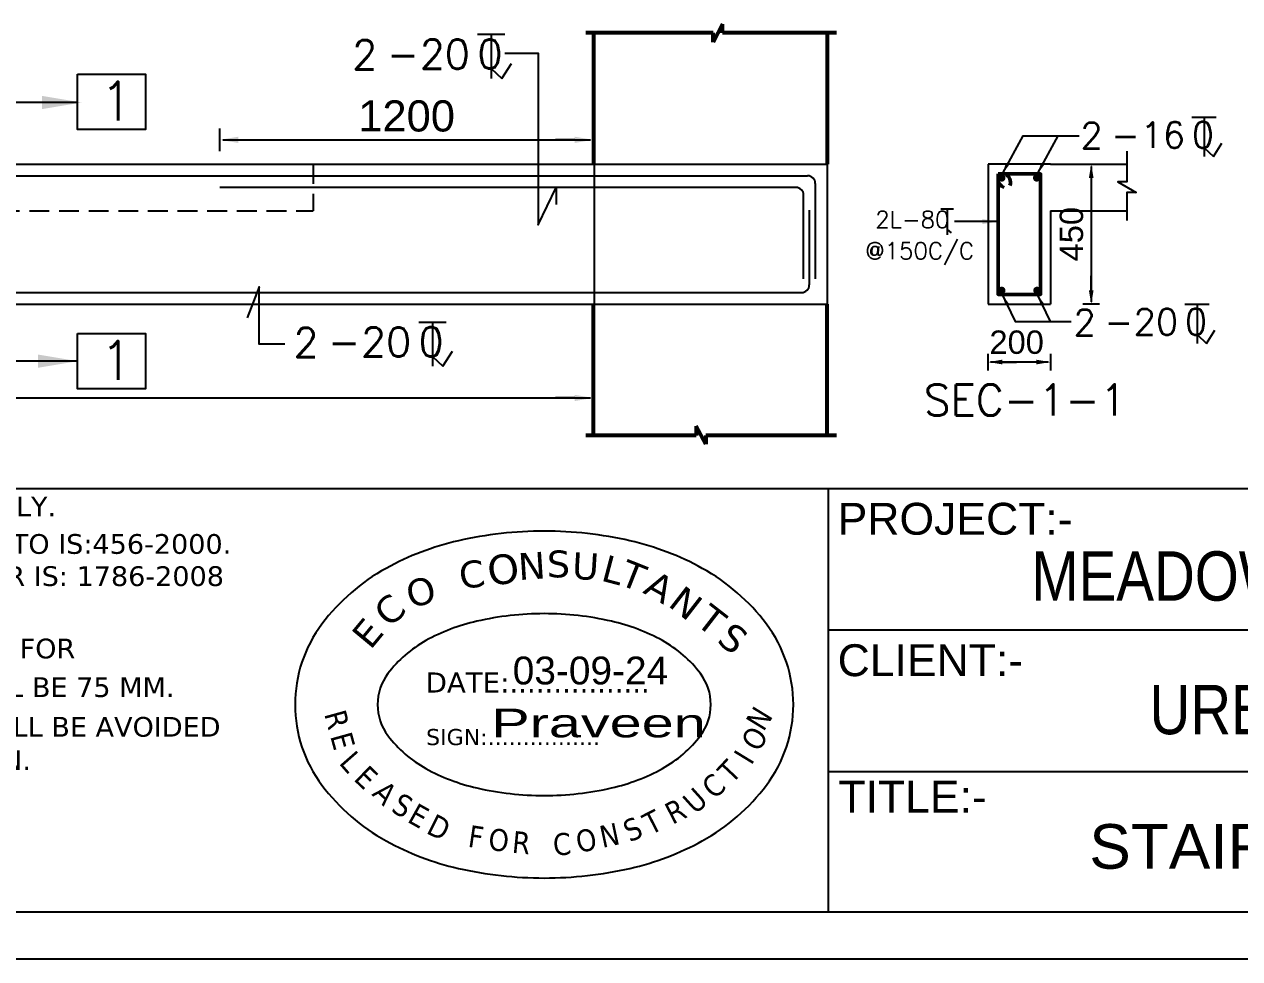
# Model space of a CAD drawing. Extents: x 1878645 to 3043969, y -1160829 to -603973.
# Drawn here: x 2356266 to 2364072, y -792367 to -786368 of the extents above; entities that cross this region are included whole.
import ezdxf
from ezdxf.enums import TextEntityAlignment as Align

# ---------------------------------------------------------------- set-up
doc = ezdxf.new("R2010")
doc.units = 0
doc.header["$LTSCALE"] = 100
doc.header["$PDMODE"] = 66
doc.linetypes.add('ACAD_ISO02W100', pattern=[15, 12, -3])
doc.linetypes.add('Hidden', pattern=[9.525, 6.35, -3.175])
doc.layers.get('Defpoints').update_dxf_attribs({"lineweight": 0})
for name, color, linetype in [('A-ANNO-TEXT', 8, 'Continuous'), ('B-TXT', 7, 'Continuous'), ('BEAM', 6, 'ACAD_ISO02W100'), ('BM-ECO', 2, 'Hidden'), ('COLUMN-NO', 7, 'Continuous'), ('Dim', 3, 'Continuous'), ('ECO-NOTES', 7, 'Continuous'), ('REINFORCE', 5, 'Continuous'), ('SLAB.LINE', 4, 'Continuous'), ('Text', 31, 'Continuous')]:
    doc.layers.add(name, color=color, linetype=linetype)
doc.layers.add('coloumn', color=30, linetype='Continuous', lineweight=53)
doc.layers.add('REIN', color=5, linetype='Continuous', lineweight=50)
doc.styles.add('ARIAL', font='arial.ttf')
doc.styles.add('city', font='MISTRAL.TTF')
doc.styles.add('DIM-1', font='ARIALN.TTF')
doc.styles.add('ROMANS', font='simplex.shx', dxfattribs={"width": 0.75})
doc.styles.add('ROMDIM', font='simplex.shx', dxfattribs={"height": 250})
doc.styles.add('SC-FTG2', font='ARIALN.TTF')
doc.styles.get("Standard").update_dxf_attribs({"font": 'verdana.ttf'})
doc.styles.add('Style-font003', font='arial.ttf')
doc.styles.add('TEXT', font='tahoma.ttf', dxfattribs={"height": 8})
doc.dimstyles.new('VINOTH', dxfattribs={"dimtxt": 150, "dimasz": 15, "dimexe": 25, "dimexo": 50, "dimgap": 50, "dimtad": 1, "dimtoh": 1, "dimdec": 0, "dimzin": 0, "dimdsep": 46, "dimtxsty": 'SC-FTG2', "dimblk": 'A3', "dimcen": 0.09, "dimse1": 1, "dimse2": 1, "dimclrd": 3, "dimclre": 6, "dimclrt": 7, "dimaunit": 3, "dimazin": 0, "dimtfac": 1, "dimtdec": 0, "dimtofl": 0, "dimtmove": 0, "dimatfit": 3, "dimfxl": 1, "dimtvp": 1, "dimtolj": 1, "dimtzin": 0, "dimarcsym": 0})

# ---------------------------------------------------------------- blocks, each defined once
blk = doc.blocks.new('A2')
at = {"layer": 'Dim', "linetype": 'ByBlock', "lineweight": -2, "extrusion": (0, 0, -1)}
blk.add_lwpolyline([(6, 0), (12.197, 0)], dxfattribs=at)
blk.add_solid([(6, -1), (0, 0), (6, 1)], dxfattribs=at)
blk = doc.blocks.new('A3')
at = {"layer": 'Dim', "linetype": 'ByBlock', "lineweight": -2}
blk.add_line((0, 3.585), (0, -3.585), dxfattribs=at)
blk.add_blockref('A2', (0, 0), dxfattribs=at)
blk = doc.blocks.new('*D1237')
at = {"layer": 'Defpoints', "color": 0, "transparency": 16777216}
for p in [(2359921.2, -787109.7), (2357521.2, -787415.4), (2359921.2, -787415.4)]:
    blk.add_point(p, dxfattribs=at)
at = {"layer": 'Dim', "color": 3, "lineweight": -2, "transparency": 16777216}
blk.add_line((2357541.2, -787109.7), (2359901.2, -787109.7), dxfattribs=at)
at = {"layer": 'Dim', "color": 3, "lineweight": -2, "transparency": 16777216, "xscale": 20, "yscale": 20, "zscale": 20, "rotation": 180}
blk.add_blockref('A3', (2357521.2, -787109.7), dxfattribs=at)
at = {"layer": 'Dim', "color": 3, "lineweight": -2, "transparency": 16777216, "xscale": 20, "yscale": 20, "zscale": 20}
blk.add_blockref('A3', (2359921.2, -787109.7), dxfattribs=at)
at = {"layer": 'Dim', "color": 7, "transparency": 16777216, "insert": (2358721.2, -786957.6), "char_height": 200, "attachment_point": 5, "style": 'ARIAL'}
blk.add_mtext('\\A1;1200', dxfattribs=at)
blk = doc.blocks.new('T-V')
at = {"layer": 'B-TXT', "linetype": 'Continuous'}
for p, q in [((1348, 187), (1582, 187)), ((1465, 187), (1465, -191)), ((1555, -191), (1637, -63)), ((1465, -106), (1555, -191))]:
    blk.add_line(p, q, dxfattribs=at)
at = {"layer": 'B-TXT', "linetype": 'Continuous', "style": 'ROMANS'}
for s, p in [('0', (1347, -107)), ('-', (571, -107))]:
    blk.add_text(s, height=250, dxfattribs=at).set_placement(p)
blk.add_attdef('T', text='', height=250, dxfattribs=at).set_placement((490, -113), align=Align.RIGHT)
blk.add_attdef('V', (854, -108), '', height=250, dxfattribs=at)
blk = doc.blocks.new('*D1238')
at = {"layer": 'Defpoints', "color": 0, "transparency": 16777216}
for p in [(2350221.2, -788766.9), (2359921.2, -788766.9), (2359921.2, -788766.9)]:
    blk.add_point(p, dxfattribs=at)
at = {"layer": 'Dim', "color": 3, "lineweight": -2, "transparency": 16777216}
blk.add_line((2350241.2, -788766.9), (2359901.2, -788766.9), dxfattribs=at)
at = {"layer": 'Dim', "color": 3, "lineweight": -2, "transparency": 16777216, "xscale": 20, "yscale": 20, "zscale": 20, "rotation": 180}
blk.add_blockref('A3', (2350221.2, -788766.9), dxfattribs=at)
at = {"layer": 'Dim', "color": 3, "lineweight": -2, "transparency": 16777216, "xscale": 20, "yscale": 20, "zscale": 20}
blk.add_blockref('A3', (2359921.2, -788766.9), dxfattribs=at)
at = {"layer": 'Dim', "color": 7, "transparency": 16777216, "insert": (2355071.2, -788716.9), "char_height": 0.001, "attachment_point": 5, "style": 'ARIAL'}
blk.add_mtext('\\A1;4850', dxfattribs=at)
blk = doc.blocks.new('*D1275')
at = {"layer": 'Defpoints', "color": 0, "transparency": 16777216}
for p in [(2362856.5, -787265.4), (2362856.5, -788165.4), (2363118.2, -788165.4)]:
    blk.add_point(p, dxfattribs=at)
at = {"layer": 'Dim', "color": 3, "lineweight": -2, "transparency": 16777216}
blk.add_line((2363118.2, -787280.4), (2363118.2, -788150.4), dxfattribs=at)
at = {"layer": 'Dim', "color": 3, "lineweight": -2, "transparency": 16777216, "xscale": 15, "yscale": 15, "zscale": 15}
for p, rotation in [((2363118.2, -787265.4), 90), ((2363118.2, -788165.4), 270)]:
    blk.add_blockref('A3', p, dxfattribs=dict(at, rotation=rotation))
at = {"layer": 'Dim', "color": 7, "transparency": 16777216, "insert": (2362991.6, -787715.4), "char_height": 150, "attachment_point": 5, "rotation": 90, "style": 'ARIAL'}
blk.add_mtext('\\A1;450', dxfattribs=at)
blk = doc.blocks.new('*D1276')
at = {"layer": 'Defpoints', "color": 0, "transparency": 16777216}
for p in [(2362456.3, -788165.4), (2362856.5, -788165.4), (2362456.3, -788536.5)]:
    blk.add_point(p, dxfattribs=at)
at = {"layer": 'Dim', "color": 3, "lineweight": -2, "transparency": 16777216}
blk.add_line((2362841.5, -788536.5), (2362471.3, -788536.5), dxfattribs=at)
at = {"layer": 'Dim', "color": 3, "lineweight": -2, "transparency": 16777216, "xscale": 15, "yscale": 15, "zscale": 15, "rotation": 180}
blk.add_blockref('A3', (2362456.3, -788536.5), dxfattribs=at)
at = {"layer": 'Dim', "color": 3, "lineweight": -2, "transparency": 16777216, "xscale": 15, "yscale": 15, "zscale": 15}
blk.add_blockref('A3', (2362856.5, -788536.5), dxfattribs=at)
at = {"layer": 'Dim', "color": 7, "transparency": 16777216, "insert": (2362639.3, -788409.9), "char_height": 150, "attachment_point": 5, "style": 'ARIAL'}
blk.add_mtext('\\A1;200', dxfattribs=at)
blk = doc.blocks.new('ODGFNGH')
at = {"color": 1, "true_color": 0xfb1803}
for centre, radius, start, end in [((128.64, -20.15, -153.63), 199.18, 90, 102.85026), ((128.64, -20.15, -153.63), 199.18, 77.14974, 90), ((116.27, 34.08, -153.63), 143.56, 102.85026, 118.8426), ((141.01, 34.08, -153.63), 143.56, 61.1574, 77.14974), ((97.46, 68.22, -153.63), 104.58, 118.8426, 143.0522), ((159.82, 68.22, -153.63), 104.58, 36.9478, 61.1574), ((116.27, 34.08, 12.59), 100.97, 102.85026, 118.8426), ((128.64, -20.15, 12.59), 156.59, 90, 102.85026), ((128.64, -20.15, 12.59), 156.59, 77.14974, 90), ((141.01, 34.08, 12.59), 100.97, 61.1574, 77.14974), ((69.16, 89.51, -153.63), 69.16, 143.0522, 180), ((188.12, 89.51, -153.63), 69.16, 0, 36.9478), ((97.46, 68.22, 12.59), 61.98, 118.8426, 143.0522), ((159.82, 68.22, 12.59), 61.98, 36.9478, 61.1574), ((69.16, 89.51, 12.59), 26.56, 143.0522, 180), ((188.12, 89.51, 12.59), 26.56, 0, 36.9478), ((69.16, 89.51, -153.63), 69.16, 180, 216.9478), ((69.16, 89.51, 12.59), 26.56, 180, 216.9478), ((188.12, 89.51, 12.59), 26.56, 323.0522, 0), ((188.12, 89.51, -153.63), 69.16, 323.0522, 0), ((97.46, 110.81, 12.59), 61.98, 216.9478, 241.1574), ((159.82, 110.81, 12.59), 61.98, 298.8426, 323.0522), ((159.82, 110.81, 12.59), 61.98, 298.8426, 323.0522), ((116.27, 144.95, 12.59), 100.97, 241.1574, 257.14974), ((141.01, 144.95, 12.59), 100.97, 282.85026, 298.8426), ((97.46, 110.81, -153.63), 104.58, 216.9478, 241.1574), ((128.64, 199.18, 12.59), 156.59, 257.14974, 270), ((128.64, 199.18, 12.59), 156.59, 270, 282.85026), ((159.82, 110.81, -153.63), 104.58, 298.8426, 323.0522), ((159.82, 110.81, -153.63), 104.58, 298.8426, 323.0522), ((116.27, 144.95, -153.63), 143.56, 241.1574, 257.14974), ((141.01, 144.95, -153.63), 143.56, 282.85026, 298.8426), ((128.64, 199.18, -153.63), 199.18, 257.14974, 270), ((128.64, 199.18, -153.63), 199.18, 270, 282.85026)]:
    blk.add_arc(centre, radius, start, end, dxfattribs=at)
for s, height, rotation, p in [('C', 13.85, 8.62581, (85.75, 148.92, -153.63)), ('O', 15.24, 8.4461, (100.44, 150.65, -153.63)), ('N', 13.85, 3.74785, (115.58, 153.74, -153.63)), ('S', 13.85, 359.46575, (129.91, 155.24, -153.63)), ('U', 13.85, 356.54414, (142.68, 154.46, -153.63)), ('L', 13.85, 345.28557, (157.36, 153.64, -153.63)), ('T', 13.85, 338.43451, (166.7, 151.79, -153.63)), ('O', 13.85, 15.22321, (59.54, 139.1, -153.63)), ('A', 13.85, 330.43441, (179.08, 147.41, -153.63)), ('C', 13.85, 42.52193, (48.62, 128.76, -153.63)), ('N', 13.85, 322.17258, (191.99, 140.78, -153.63)), ('T', 13.85, 322.17258, (206.21, 131.25, -153.63)), ('E', 13.85, 50.2729, (38.9, 117.33, -153.63)), ('S', 13.85, 322.17258, (217.17, 121.96, -153.63))]:
    blk.add_text(s, height=height, rotation=rotation, dxfattribs=at).set_placement(p)
at = {"style": 'ARIAL'}
blk.add_text('03-09-24', height=14.362, dxfattribs=at).set_placement((112.38, 99.92))
at = {"color": 1, "true_color": 0xfb1803}
for s, height, p in [('DATE:................', 10.3888, (67.46, 95.71, -153.63)), ('SIGN:................', 8.3111, (67.65, 68.61, -153.63))]:
    blk.add_text(s, height=height, dxfattribs=at).set_placement(p)
at = {"color": 1, "true_color": 0xfb1803, "style": 'TEXT'}
for s, rotation, p in [('N', 58.57838, (241.86, 75.13, -153.63)), ('R', 285.46145, (14.96, 84.74, -153.63)), ('O', 58.57838, (239.31, 64.56, -153.63)), ('E', 285.46145, (18.07, 73.31, -153.63)), ('L', 311.25523, (22.28, 59.22, -153.63)), ('I', 58.57838, (235.56, 57.78, -153.63)), ('E', 316.05738, (29.81, 50.8, -153.63)), ('T', 46.80462, (225.57, 48.22, -153.63)), ('C', 42.00247, (216.39, 40.21, -153.63)), ('A', 316.05738, (39.23, 43.06, -153.63)), ('U', 42.00247, (206.63, 32.51, -153.63)), ('S', 330.78401, (49.1, 34.59, -153.63)), ('E', 330.78401, (57.4, 29.23, -153.63)), ('R', 27.27584, (194.85, 27.35, -153.63)), ('D', 333.38348, (67.19, 23.39, -153.63)), ('T', 27.27584, (183.48, 21.94, -153.63)), ('F', 351.61533, (88.83, 16.16, -153.63)), ('O', 356.09055, (99.57, 14.31, -153.63)), ('O', 12.03745, (146.37, 12.83, -153.63)), ('N', 12.03745, (158.64, 15.49, -153.63)), ('S', 24.67637, (172.82, 18.28, -153.63)), ('R', 354.48685, (111.69, 13.06, -153.63)), ('C', 4.61491, (133.63, 11.48, -153.63))]:
    blk.add_text(s, height=11.34, rotation=rotation, dxfattribs=at).set_placement(p)
at = {"color": 5, "true_color": 0x0602fc, "style": 'city', "width": 1.5}
blk.add_text('Praveen', height=14.817, dxfattribs=at).set_placement((101.34, 72.61, -58.92))

msp = doc.modelspace()

# ---------------------------------------------------------------- linework, layer by layer
for p, q in [((2380748.62442, -789350.29378), (2348769.70474, -789350.29378)), ((2361431.46341, -792065.95958), (2361431.46341, -789350.29378)), ((2369359.63624, -790258.46197), (2361431.46341, -790258.46197)), ((2369359.63624, -791166.63017), (2361431.46341, -791166.63017)), ((2348480.04061, -792065.95958), (2380748.62442, -792065.95958))]:
    msp.add_line(p, q)
at = {"color": 35}
msp.add_line((2348178.78992, -792367.21028), (2381038.28855, -792367.21028), dxfattribs=at)
at = {"linetype": 'Continuous'}
for points in [[(2362153.32119, -787551.97404), (2362233.60778, -787551.97404)], [(2362193.46449, -787551.97404), (2362193.46449, -787720.04172)], [(2362193.46449, -787685.45111), (2362219.12199, -787706.25486)]]:
    msp.add_lwpolyline(points, dxfattribs=at)
at = {"layer": 'B-TXT'}
for points in [[(2359351.39075, -786552.50287), (2359566.95031, -786552.50287), (2359566.95031, -787655.65039), (2359681.4822, -787415.36916), (2359681.4822, -787525.93133)], [(2357939.70152, -788421.92593), (2357773.20764, -788421.92593), (2357773.20764, -788052.57178), (2357697.00539, -788252.25539)]]:
    msp.add_lwpolyline(points, dxfattribs=at)
at = {"layer": 'BEAM'}
for p, q in [((2362856.51772, -787265.36916), (2362456.31772, -787265.36916)), ((2362456.31772, -788165.36916), (2362856.51772, -788165.36916))]:
    msp.add_line(p, q, dxfattribs=at)
at = {"layer": 'BM-ECO', "linetype": 'Continuous'}
for p, q in [((2349821.18801, -787265.36916), (2361421.18801, -787265.36916)), ((2361421.18801, -787265.36916), (2361421.18801, -788165.36916)), ((2362456.31772, -787265.36916), (2362456.31772, -788165.36916)), ((2362856.51772, -787265.36916), (2362456.31772, -787265.36916)), ((2362856.51772, -787265.3694), (2363347.68399, -787265.3694)), ((2362856.51772, -787565.3694), (2362856.51773, -788165.36916)), ((2362856.51772, -787565.3694), (2363347.68399, -787565.3694)), ((2349821.18801, -788165.36916), (2361421.18801, -788165.36916)), ((2362456.31772, -788165.36916), (2362856.51772, -788165.36916))]:
    msp.add_line(p, q, dxfattribs=at)
msp.add_lwpolyline([(2363347.68399, -787181.63235), (2363347.68399, -787379.95008), (2363288.84403, -787379.95008), (2363407.09383, -787448.76291), (2363347.68399, -787448.76291), (2363347.68399, -787626.84995)], dxfattribs=at)
at = {"layer": 'coloumn'}
for p, q in [((2360750.63631, -786368.01014, 2643.88567), (2360689.90758, -786482.42137, 2643.88567)), ((2360750.63631, -786423.42809, 2643.88567), (2360750.63631, -786368.01014, 2643.88567)), ((2360689.90758, -786423.42809, 2643.88567), (2359872.73385, -786423.42809, 2350.1434)), ((2359921.18801, -786423.42758), (2359921.18801, -787265.36916)), ((2360689.90758, -786482.42137, 2643.88567), (2360689.90758, -786423.42809, 2643.88567)), ((2361482.32418, -786423.42809, 4132.6855), (2360750.63631, -786423.42809, 2643.88567)), ((2361421.18801, -786423.42758), (2361421.18801, -787265.36916)), ((2359921.18801, -789007.31073), (2359921.18801, -788165.36916)), ((2361421.18801, -789007.31073), (2361421.18801, -788165.36916)), ((2360581.26013, -789007.31023, 2643.88567), (2359872.73385, -789007.31023, 2350.1434)), ((2360641.98887, -789062.72817, 2643.88567), (2360581.26013, -788948.31694, 2643.88567)), ((2360581.26013, -788948.31694, 2643.88567), (2360581.26013, -789007.31023, 2643.88567)), ((2361482.32418, -789007.31022, 4132.6855), (2360641.98887, -789007.31023, 2643.88567)), ((2360641.98887, -789007.31023, 2643.88567), (2360641.98887, -789062.72817, 2643.88567))]:
    msp.add_line(p, q, dxfattribs=at)
at = {"layer": 'Dim'}
for points in [[(2356608.00237, -786688.05625), (2357044.70976, -786687.68973), (2357044.70976, -787043.02493), (2356608.3006, -787043.3912)], [(2356608.00237, -788353.07365), (2357044.70976, -788352.70713), (2357044.70976, -788708.04232), (2356608.3006, -788708.4086)]]:
    msp.add_lwpolyline(points, close=True, dxfattribs=at)
at = {"layer": 'Dim', "linetype": 'ByBlock'}
for points in [[(2356608.15148, -786869.95703), (2356067.9966, -786869.95703), (2356067.9966, -787265.36916)], [(2362550.44998, -787323.4446), (2362680.81913, -787083.9783), (2362814.97329, -787083.9783)], [(2362550.44998, -787323.4446), (2362680.81913, -787083.9783), (2363040.2532, -787083.9783)], [(2362775.72989, -787323.4446), (2362906.09903, -787083.9783), (2363040.2532, -787083.9783)], [(2362775.72989, -787323.4446), (2362906.09903, -787083.9783), (2363040.2532, -787083.9783)], [(2356608.15148, -788530.74113), (2356067.9966, -788530.74113), (2356067.9966, -788165.36916)], [(2362548.10101, -788107.29371), (2362628.84252, -788275.94875), (2362762.99669, -788275.94875)], [(2362548.10101, -788107.29371), (2362628.84252, -788275.94875), (2362988.75762, -788275.94875)], [(2362773.86194, -788107.29371), (2362854.60345, -788275.94875), (2362988.75762, -788275.94875)], [(2362773.86194, -788107.29371), (2362854.60345, -788275.94875), (2362988.75762, -788275.94875)]]:
    msp.add_lwpolyline(points, dxfattribs=at)
for points in [[(2356379.55148, -786827.6237), (2356633.55148, -786869.95703), (2356379.55148, -786912.29037)], [(2362570.29889, -787258.53017), (2362547.14897, -787328.86916), (2362591.86019, -787269.84036)], [(2362570.29889, -787258.53017), (2362547.14897, -787328.86916), (2362591.86019, -787269.84036)], [(2362795.57879, -787258.53017), (2362772.42888, -787328.86916), (2362817.14009, -787269.84036)], [(2362795.57879, -787258.53017), (2362772.42888, -787328.86916), (2362817.14009, -787269.84036)], [(2362568.77516, -788173.56428), (2362545.62525, -788103.22529), (2362590.33646, -788162.25409)], [(2362568.77516, -788173.56428), (2362545.62525, -788103.22529), (2362590.33646, -788162.25409)], [(2362794.53609, -788173.56428), (2362771.38618, -788103.22529), (2362816.09739, -788162.25409)], [(2362794.53609, -788173.56428), (2362771.38618, -788103.22529), (2362816.09739, -788162.25409)], [(2356354.15148, -788573.07446), (2356608.15148, -788530.74113), (2356354.15148, -788488.40779)]]:
    msp.add_solid(points, dxfattribs=at)
at = {"layer": 'REIN', "color": 7, "linetype": 'ByBlock', "const_width": 23.8125}
for points in [[(2362531.57393, -787354.17145, 1), (2362555.38643, -787354.17145, 1)], [(2362756.02253, -787354.17145, 1), (2362779.83503, -787354.17145, 1)], [(2362531.57393, -788076.54144, 1), (2362555.38643, -788076.54144, 1)], [(2362757.92745, -788076.54144, 1), (2362781.73995, -788076.54144, 1)]]:
    msp.add_lwpolyline(points, format="xyb", close=True, dxfattribs=at)
at = {"layer": 'REIN'}
msp.add_lwpolyline([(2362519.81772, -787328.86916), (2362793.01772, -787328.86916), (2362793.01772, -788101.86916), (2362519.81772, -788101.86916)], close=True, dxfattribs=at)
for centre, radius, start, end in [((2362581.55039, -787358.87981), 61.73267, 180.010182318, 248.525000568), ((2362535.53939, -787383.89105), 63.79458, 342.844699035, 59.596791845)]:
    msp.add_arc(centre, radius, start, end, dxfattribs=at)
at = {"layer": 'REINFORCE'}
for p, q in [((2359926.48731, -787265.36916), (2359926.48731, -788165.36916)), ((2349946.18801, -787340.36916), (2361296.18801, -787340.36916)), ((2361221.18801, -787415.36916), (2357521.18801, -787415.36916)), ((2361346.18801, -787390.36916), (2361346.18801, -788003.04842)), ((2361271.18801, -788003.04842), (2361271.18801, -787465.36916)), ((2361307.66527, -787561.44889), (2361307.66527, -788040.36916)), ((2349984.71075, -788090.36916), (2361257.66527, -788090.36916))]:
    msp.add_line(p, q, dxfattribs=at)
for centre, start, end in [((2361296.18801, -787390.36916), 0, 90), ((2361221.18801, -787465.36916), 0, 90), ((2361257.66527, -788040.36916), 270, 0)]:
    msp.add_arc(centre, 50, start, end, dxfattribs=at)
at = {"layer": 'SLAB.LINE', "linetype": 'Hidden', "ltscale": 0.2}
for p in [(2358121.18801, -787265.36916), (2349821.18801, -787565.36916)]:
    msp.add_line(p, (2358121.18801, -787565.36916), dxfattribs=at)

# ---------------------------------------------------------------- block references
at = {"layer": 'Dim', "ltscale": 0.5, "xscale": 12.43967134561603, "yscale": 12.43967134561603, "zscale": 12.43967134561603}
msp.add_blockref('ODGFNGH', (2358004.52701, -791849.20887, -156.64684), dxfattribs=at)
at = {"layer": 'Text'}
for p, xscale, yscale, zscale, values in [((2358165.00079, -786572.30732, 375.94635), 0.7506441291823285, 0.7506441291823285, 0.7506441291823285, {'T': '2', 'V': '20'}), ((2362865.08315, -787089.96892), 0.6672392259398476, 0.6672392259398476, 0.6672392259398476, {'T': '2', 'V': '16'}), ((2362820.81251, -788289.6085), 0.6672392259398476, 0.6672392259398476, 0.6672392259398476, {'T': '2', 'V': '20'}), ((2357787.19459, -788420.28302), 0.7506441291823285, 0.7506441291823285, 0.7506441291823285, {'T': '2', 'V': '20'})]:
    msp.add_blockref('T-V', p, dxfattribs=dict(at, xscale=xscale, yscale=yscale, zscale=zscale)).add_auto_attribs(values)

# ---------------------------------------------------------------- texts
at = {"linetype": 'Continuous', "style": 'ROMDIM'}
for s, p in [('2L-80', (2361731.11549, -787675.60278)), ('@150C/C   ', (2361666.54398, -787876.17421))]:
    msp.add_text(s, height=108, rotation=360, dxfattribs=at).set_placement(p)
msp.add_text('SEC-1-1', height=200, dxfattribs=at).set_placement((2362042.39042, -788879.98551, 0.07541))
at = {"style": 'ARIAL'}
msp.add_text('STAIRCASE-2 DETAILS', height=286.277396, dxfattribs=at).set_placement((2363105.66294, -791789.44347))
at = {"layer": 'A-ANNO-TEXT', "style": 'DIM-1'}
for s, p in [('MEADOWS SONG COMMERCIAL ', (2362734.63068, -790068.53936)), ('URBANIZE GROUP', (2363492.6278, -790925.96866))]:
    msp.add_text(s, height=316.9693535, dxfattribs=at).set_placement(p)
at = {"layer": 'COLUMN-NO', "style": 'Style-font003'}
for s, p in [('PROJECT:-', (2361489.57096, -789645.06616)), ('CLIENT:-', (2361489.57096, -790553.23436)), ('TITLE:-', (2361494.31002, -791429.4163))]:
    msp.add_text(s, height=204.661763, dxfattribs=at).set_placement(p)
at = {"layer": 'ECO-NOTES'}
for s, p in [('1.  ALL DIMENSIONS ARE IN MM. DO NOT SCALE. FOLLOW WRITTEN DIMENSIONS ONLY.', (2348847.85843, -789526.62851)), ('3.  REINFORCEMENT STEEL SHALL BE HIGH STRENGTH DEFORMED TMT BARS AS PER IS: 1786-2008', (2348846.57008, -789974.26644)), ('4.  CLEAR COVER TO MAIN REINFORCEMENT SHALL BE 50 MM FOR FOOTING , 40MM FOR ', (2348846.57008, -790439.02079)), ('COLUMN 25MM FOR BEAM AND 20MM FOR SLAB. SIDE COVER OF FOOTING SHALL BE 75 MM. ', (2349100.36104, -790687.23941)), ('5.  LAP LENGTH SHALL BE EQUAL TO Ld= 47 TIMES SMALLER DIA OF BARS AND SHALL BE AVOIDED  ', (2348842.65724, -790941.872)), ('  IN FOLLOWING CASES- TOP BARS-NEAR SUPPORT, BOTTOM BARS-NEAR MID SPAN. ', (2348988.09469, -791156.20434))]:
    msp.add_text(s, height=126.642777, dxfattribs=at).set_placement(p)
at = {"layer": 'ECO-NOTES', "color": 1}
msp.add_text('2. GRADE OF CONCRETE SHALL BE M-25 (COLUMNS M-30) & SHALL BE CONFIRMINGTO IS:456-2000. ', height=126.642777, dxfattribs=at).set_placement((2348846.57008, -789767.71903))
at = {"layer": 'Text', "linetype": 'Continuous', "style": 'ROMDIM'}
for p in [(2356750.11016, -786985.45529, 0.07541), (2356750.11016, -788650.47269, 0.07541)]:
    msp.add_text('1', height=250, rotation=0.047780558, dxfattribs=at).set_placement(p)

# ---------------------------------------------------------------- dimensions: what is measured, and where the dimension line sits
at = {"layer": 'Dim'}
for base, p1, p2, override, picture, middle in [((2359921.18801, -787109.70672), (2357521.18801, -787415.36916), (2359921.18801, -787415.36916), {"dimtxt": 200, "dimasz": 20, "dimlfac": 0.5, "dimtxsty": 'ARIAL', "dimblk": 'A3'}, '*D1237', (2358721.18801, -786957.59213)), ((2359921.18801, -788766.92739), (2350221.18801, -788766.92739), (2359921.18801, -788766.92739), {"dimtxt": 0.001, "dimasz": 20, "dimlfac": 0.5, "dimtxsty": 'ARIAL', "dimblk": 'A3'}, '*D1238', (2355071.18801, -788716.92688))]:
    dim = msp.add_linear_dim(base=base, p1=p1, p2=p2, dimstyle='VINOTH', override=override, dxfattribs=at)
    dim.commit()
    dim.dimension.update_dxf_attribs({"geometry": picture, "text_midpoint": middle})
dim = msp.add_linear_dim(base=(2363118.17397, -788165.36916), p1=(2362856.51772, -787265.36916), p2=(2362856.51773, -788165.36916), angle=90, dimstyle='VINOTH', override={"dimlfac": 0.5, "dimtxsty": 'ARIAL', "dimblk": 'A3'}, dxfattribs=at)
dim.commit()
dim.dimension.update_dxf_attribs({"geometry": '*D1275', "text_midpoint": (2362991.58802, -787715.36916)})
dim = msp.add_linear_dim(base=(2362456.31772, -788536.53502), p1=(2362856.51772, -788165.36916), p2=(2362456.31772, -788165.36916), dimstyle='VINOTH', override={"dimlfac": 0.5, "dimtxsty": 'ARIAL', "dimblk": 'A3'}, dxfattribs=at)
dim.commit()
dim.dimension.update_dxf_attribs({"geometry": '*D1276', "text_midpoint": (2362639.27675, -788536.53502), "dimtype": 160})

# ---------------------------------------------------------------- leaders
at = {"layer": 'Dim', "lineweight": -2}
msp.add_leader([(2362519.81772, -787634.53233), (2362239.87885, -787634.53233)], dimstyle='VINOTH', override={"dimasz": 100}, dxfattribs=at)

doc.saveas('drawing.dxf')
